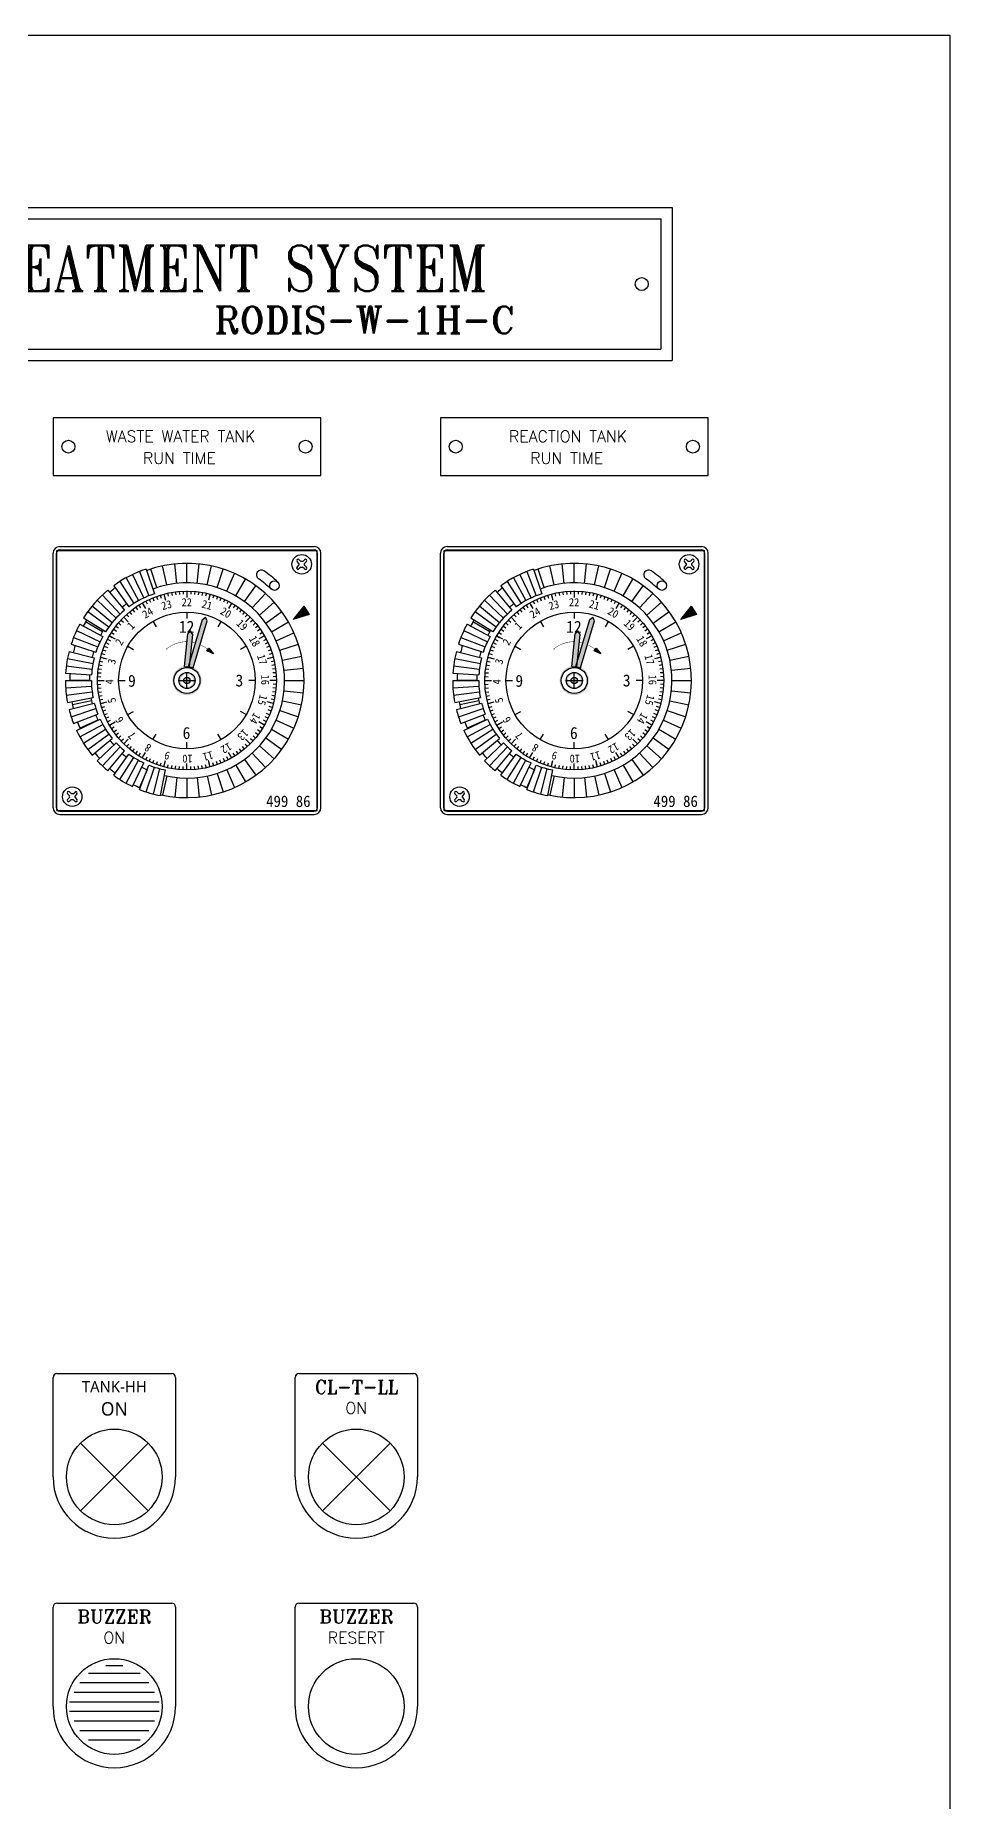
# Model space of a CAD drawing. Header units: millimetres. Extents: x 98929 to 11941380, y 952 to 54154.
# Drawn here: x 307814 to 308224, y 9724 to 10516 of the extents above; entities that cross this region are included whole.
import ezdxf
from ezdxf.enums import TextEntityAlignment as Align

# ---------------------------------------------------------------- set-up
doc = ezdxf.new("R2010")
doc.units = ezdxf.units.MM
doc.styles.add('ROMANT', font='romant')
doc.styles.add('STYLE1', font='malgun.ttf', dxfattribs={"height": 2.5})
doc.styles.add('style3', font='')
doc.styles.add('YYS', font='')
doc.styles.get('style3').set_extended_font_data('GulimChe')
doc.styles.get('YYS').set_extended_font_data('GulimChe')

msp = doc.modelspace()

# ---------------------------------------------------------------- hatches: boundary and pattern name
at = {"ltscale": 0.5}
for points in [[(307929.51, 10253.91), (307936.78, 10256.15), (307934.34, 10259.79)], [(308103.08, 10253.91), (308110.35, 10256.15), (308107.92, 10259.79)], [(307884.53, 10247.15), (307883.59, 10248.71), (307882.36, 10247.36), (307880.9, 10232.86), (307883.08, 10232.64)], [(307890.94, 10253.18), (307890.3, 10254.89), (307888.84, 10253.8), (307882.69, 10232.81), (307884.78, 10232.2)], [(308058.1, 10247.15), (308057.16, 10248.71), (308055.93, 10247.36), (308054.47, 10232.86), (308056.65, 10232.64)], [(308064.51, 10253.18), (308063.87, 10254.89), (308062.41, 10253.8), (308056.26, 10232.81), (308058.36, 10232.2)], [(307872.73, 10240.73), (307872.73, 10240.52, -0.17608), (307882, 10243.81), (307882.02, 10244.02, 0.176455)], [(307884.2, 10243.83), (307884.18, 10243.62, -0.028046), (307885.76, 10243.28), (307885.81, 10243.47, 0.028707)], [(307887.87, 10242.71), (307887.82, 10242.53, -0.070634), (307891.23, 10240.36), (307891.33, 10240.48, 0.071813)], [(307891.72, 10241), (307891.23, 10240.36, -0.001104), (307891.28, 10240.32, 0.001104), (307891.23, 10240.36), (307891.22, 10240.34), (307890.84, 10239.84), (307893.81, 10238.5)], [(308046.3, 10240.73), (308046.3, 10240.52, -0.17608), (308055.57, 10243.81), (308055.59, 10244.02, 0.176455)], [(308057.77, 10243.83), (308057.75, 10243.62, -0.028046), (308059.33, 10243.28), (308059.38, 10243.47, 0.028707)], [(308061.44, 10242.71), (308061.39, 10242.53, -0.070634), (308064.8, 10240.36), (308064.9, 10240.48, 0.071813)], [(308065.29, 10241), (308064.8, 10240.36, -0.001104), (308064.85, 10240.32, 0.001104), (308064.8, 10240.36), (308064.79, 10240.34), (308064.41, 10239.84), (308067.38, 10238.5)]]:
    msp.add_hatch(color=7, dxfattribs=at).paths.add_polyline_path(points)
h = msp.add_hatch(color=7, dxfattribs=at)
h.paths.add_polyline_path([(307884.85, 10232.41), (307884.78, 10232.2), (307883.09, 10232.7), (307883.08, 10232.64), (307880.9, 10232.86), (307880.92, 10233, 0.368503), (307875.39, 10226.52, 1), (307888.51, 10226.52, 0.285947)])
h.paths.add_polyline_path([(307887.79, 10226.52, -1), (307876.12, 10226.52, -1)], flags=16)
h.paths.add_polyline_path([(307885.6, 10226.52, -1), (307878.31, 10226.52, -1)], flags=0)
h.paths.add_polyline_path([(307884.87, 10226.52, -1), (307879.04, 10226.52, -1)], flags=0)
h.paths.add_polyline_path([(307883.41, 10226.52, -1), (307880.5, 10226.52, -1)], flags=0)
h = msp.add_hatch(color=7, dxfattribs=at)
h.paths.add_polyline_path([(308058.42, 10232.41), (308058.36, 10232.2), (308056.66, 10232.7), (308056.65, 10232.64), (308054.47, 10232.86), (308054.49, 10233, 0.368503), (308048.96, 10226.52, 1), (308062.09, 10226.52, 0.285947)])
h.paths.add_polyline_path([(308061.36, 10226.52, -1), (308049.69, 10226.52, -1)], flags=16)
h.paths.add_polyline_path([(308059.17, 10226.52, -1), (308051.88, 10226.52, -1)], flags=0)
h.paths.add_polyline_path([(308058.44, 10226.52, -1), (308052.61, 10226.52, -1)], flags=0)
h.paths.add_polyline_path([(308056.98, 10226.52, -1), (308054.07, 10226.52, -1)], flags=0)

# ---------------------------------------------------------------- linework, layer by layer
at = {"color": 7, "lineweight": -3}
for p, q in [((307366.6, 10515.56), (308223.74, 10515.56)), ((308223.74, 10515.56), (308223.74, 9369.13)), ((307823.67, 9915.99), (307875.1, 9915.99)), ((307932.1, 9915.99), (307983.53, 9915.99)), ((307821.95, 9869.71), (307821.95, 9914.28)), ((307876.81, 9914.28), (307876.81, 9869.71)), ((307930.38, 9869.71), (307930.38, 9914.28)), ((307985.24, 9914.28), (307985.24, 9869.71)), ((307864.53, 9884.86), (307834.23, 9854.55)), ((307834.23, 9884.86), (307864.53, 9854.55)), ((307972.96, 9884.86), (307942.66, 9854.55)), ((307942.66, 9884.86), (307972.96, 9854.55)), ((307823.67, 9813.13), (307875.1, 9813.13)), ((307932.1, 9813.13), (307983.53, 9813.13)), ((307821.95, 9766.85), (307821.95, 9811.42)), ((307876.81, 9811.42), (307876.81, 9766.85)), ((307930.38, 9766.85), (307930.38, 9811.42)), ((307985.24, 9811.42), (307985.24, 9766.85)), ((307837.81, 9781.85), (307860.95, 9781.85)), ((307845.53, 9785.28), (307853.24, 9785.28)), ((307831.38, 9773.28), (307867.38, 9773.28)), ((307833.95, 9777.56), (307864.81, 9777.56)), ((307829.24, 9768.99), (307869.53, 9768.99)), ((307829.24, 9764.71), (307869.53, 9764.71)), ((307831.38, 9760.42), (307867.38, 9760.42)), ((307833.95, 9756.13), (307864.81, 9756.13)), ((307837.81, 9751.85), (307860.95, 9751.85))]:
    msp.add_line(p, q, dxfattribs=at)
at = {"color": 7}
for p, q in [((307533.74, 10438.42), (308099.45, 10438.42)), ((308099.45, 10438.42), (308099.45, 10369.85)), ((307538.88, 10433.28), (308094.31, 10433.28)), ((308094.31, 10433.28), (308094.31, 10374.99)), ((307538.88, 10374.99), (308094.31, 10374.99)), ((307533.74, 10369.85), (308099.45, 10369.85)), ((307821.95, 10344.13), (307821.95, 10318.42)), ((307941.95, 10344.13), (307821.95, 10344.13)), ((307941.95, 10318.42), (307941.95, 10344.13)), ((307995.53, 10344.13), (307995.53, 10318.42)), ((308115.53, 10344.13), (307995.53, 10344.13)), ((308115.53, 10318.42), (308115.53, 10344.13)), ((307821.95, 10318.42), (307941.95, 10318.42)), ((307995.53, 10318.42), (308115.53, 10318.42)), ((307821.95, 10169.52), (307821.95, 10283.52)), ((307823.45, 10169.52), (307823.45, 10283.52)), ((307823.67, 10168.24), (307823.67, 10284.81)), ((307823.67, 10284.81), (307940.24, 10284.81)), ((307824.95, 10286.52), (307938.95, 10286.52)), ((307824.95, 10285.02), (307938.95, 10285.02)), ((307940.24, 10168.24), (307940.24, 10284.82)), ((307940.45, 10169.52), (307940.45, 10283.52)), ((307941.95, 10169.52), (307941.95, 10283.52)), ((307995.53, 10169.52), (307995.53, 10283.52)), ((307997.03, 10169.52), (307997.03, 10283.52)), ((307997.24, 10168.24), (307997.24, 10284.81)), ((307997.24, 10284.81), (308113.81, 10284.81)), ((307998.53, 10286.52), (308112.53, 10286.52)), ((307998.53, 10285.02), (308112.53, 10285.02)), ((308113.81, 10168.24), (308113.81, 10284.82)), ((308114.03, 10169.52), (308114.03, 10283.52)), ((308115.53, 10169.52), (308115.53, 10283.52)), ((307878.2, 10226.52), (307885.7, 10226.52)), ((307881.95, 10222.77), (307881.95, 10230.27)), ((308051.78, 10226.52), (308059.28, 10226.52)), ((308055.53, 10222.77), (308055.53, 10230.27)), ((307823.67, 10168.24), (307940.24, 10168.24)), ((307824.95, 10168.02), (307938.95, 10168.02)), ((307824.95, 10166.52), (307938.95, 10166.52)), ((307997.24, 10168.24), (308113.81, 10168.24)), ((307998.53, 10168.02), (308112.53, 10168.02)), ((307998.53, 10166.52), (308112.53, 10166.52))]:
    msp.add_line(p, q, dxfattribs=at)
at = {"color": 7, "ltscale": 0.5}
for p, q in [((307932.13, 10278.99), (307931.3, 10279.83)), ((307932.14, 10280.66), (307932.97, 10279.82)), ((307933.8, 10279.81), (307934.64, 10280.64)), ((307935.47, 10279.8), (307934.63, 10278.97)), ((308105.7, 10278.99), (308104.87, 10279.83)), ((308105.71, 10280.66), (308106.54, 10279.82)), ((308107.37, 10279.81), (308108.22, 10280.64)), ((308109.04, 10279.8), (308108.2, 10278.97)), ((307854.66, 10272.52), (307860.28, 10262.3)), ((307857.6, 10274.02), (307862.57, 10263.46)), ((307860.63, 10275.33), (307864.92, 10264.48)), ((307863.73, 10276.44), (307867.33, 10265.35)), ((307868.44, 10268.12), (307865.73, 10276.44)), ((307872.86, 10269.31), (307871.04, 10277.86)), ((307877.38, 10270.02), (307876.47, 10278.72)), ((307881.95, 10270.26), (307881.95, 10279.01)), ((307886.53, 10270.02), (307887.44, 10278.72)), ((307891.05, 10269.31), (307892.87, 10277.86)), ((307895.47, 10268.12), (307898.17, 10276.44)), ((307899.74, 10266.48), (307903.3, 10274.47)), ((307903.82, 10264.4), (307908.2, 10271.98)), ((307931.28, 10277.33), (307932.13, 10278.16)), ((307932.96, 10277.33), (307932.11, 10276.49)), ((307934.61, 10276.47), (307933.77, 10277.32)), ((307934.61, 10278.15), (307935.45, 10277.3)), ((308028.23, 10272.52), (308033.85, 10262.3)), ((308031.17, 10274.02), (308036.14, 10263.46)), ((308034.2, 10275.33), (308038.49, 10264.48)), ((308037.3, 10276.44), (308040.91, 10265.35)), ((308042.01, 10268.12), (308039.31, 10276.44)), ((308046.43, 10269.31), (308044.61, 10277.86)), ((308050.95, 10270.02), (308050.04, 10278.72)), ((308055.53, 10270.26), (308055.53, 10279.01)), ((308060.1, 10270.02), (308061.01, 10278.72)), ((308064.62, 10269.31), (308066.44, 10277.86)), ((308069.04, 10268.12), (308071.75, 10276.44)), ((308073.32, 10266.48), (308076.87, 10274.47)), ((308077.4, 10264.4), (308081.77, 10271.98)), ((308104.85, 10277.33), (308105.7, 10278.16)), ((308106.53, 10277.33), (308105.68, 10276.49)), ((308108.18, 10276.47), (308107.34, 10277.32)), ((308108.19, 10278.15), (308109.02, 10277.3)), ((307844.02, 10264.79), (307852, 10256.28)), ((307846.49, 10266.97), (307853.93, 10257.98)), ((307849.1, 10268.99), (307855.95, 10259.55)), ((307851.83, 10270.84), (307858.08, 10260.99)), ((307864.16, 10266.48), (307863.85, 10267.18)), ((307868.24, 10264.2), (307868.74, 10262.83)), ((307869.9, 10264.76), (307870.34, 10263.37)), ((307871.58, 10265.25), (307872.33, 10262.44)), ((307871.58, 10265.25), (307871.95, 10263.84)), ((307873.28, 10265.67), (307873.59, 10264.24)), ((307874.99, 10266.01), (307875.24, 10264.57)), ((307876.72, 10266.28), (307876.91, 10264.83)), ((307878.46, 10266.47), (307878.59, 10265.01)), ((307880.21, 10266.58), (307880.27, 10265.12)), ((307881.95, 10266.62), (307881.95, 10263.7)), ((307881.95, 10266.62), (307881.95, 10265.16)), ((307883.7, 10266.58), (307883.64, 10265.12)), ((307885.45, 10266.47), (307885.32, 10265.01)), ((307887.19, 10266.28), (307887, 10264.83)), ((307888.92, 10266.01), (307888.66, 10264.57)), ((307890.63, 10265.67), (307890.32, 10264.24)), ((307892.33, 10265.25), (307891.58, 10262.44)), ((307892.33, 10265.25), (307891.95, 10263.84)), ((307894.01, 10264.76), (307893.57, 10263.37)), ((307895.67, 10264.2), (307895.17, 10262.83)), ((307907.66, 10261.91), (307912.81, 10268.99)), ((307911.22, 10259.03), (307917.08, 10265.53)), ((308017.59, 10264.79), (308025.58, 10256.28)), ((308020.06, 10266.97), (308027.5, 10257.98)), ((308022.67, 10268.99), (308029.53, 10259.55)), ((308025.4, 10270.84), (308031.65, 10260.99)), ((308037.73, 10266.48), (308037.43, 10267.18)), ((308041.81, 10264.2), (308042.31, 10262.83)), ((308043.47, 10264.76), (308043.91, 10263.37)), ((308045.15, 10265.25), (308045.9, 10262.44)), ((308045.15, 10265.25), (308045.53, 10263.84)), ((308046.85, 10265.67), (308047.16, 10264.24)), ((308048.56, 10266.01), (308048.82, 10264.57)), ((308050.29, 10266.28), (308050.48, 10264.83)), ((308052.03, 10266.47), (308052.16, 10265.01)), ((308053.78, 10266.58), (308053.84, 10265.12)), ((308055.53, 10266.62), (308055.53, 10263.7)), ((308055.53, 10266.62), (308055.53, 10265.16)), ((308057.27, 10266.58), (308057.21, 10265.12)), ((308059.02, 10266.47), (308058.89, 10265.01)), ((308060.76, 10266.28), (308060.57, 10264.83)), ((308062.49, 10266.01), (308062.23, 10264.57)), ((308064.2, 10265.67), (308063.89, 10264.24)), ((308065.9, 10265.25), (308065.15, 10262.44)), ((308065.9, 10265.25), (308065.53, 10263.84)), ((308067.58, 10264.76), (308067.14, 10263.37)), ((308069.24, 10264.2), (308068.74, 10262.83)), ((308081.24, 10261.91), (308086.38, 10268.99)), ((308084.79, 10259.03), (308090.65, 10265.53)), ((307837.49, 10257.37), (307846.92, 10250.52)), ((307839.51, 10259.98), (307848.49, 10252.55)), ((307841.69, 10262.45), (307850.19, 10254.47)), ((307854.87, 10256.08), (307855.85, 10255.01)), ((307856.18, 10257.24), (307857.12, 10256.12)), ((307857.55, 10258.33), (307858.43, 10257.18)), ((307858.96, 10259.37), (307859.79, 10258.17)), ((307860.41, 10260.34), (307861.19, 10259.11)), ((307861.91, 10261.25), (307863.36, 10258.72)), ((307861.91, 10261.25), (307862.64, 10259.98)), ((307863.44, 10262.09), (307864.11, 10260.79)), ((307865.01, 10262.86), (307865.63, 10261.54)), ((307866.61, 10263.57), (307867.17, 10262.22)), ((307881.95, 10257.14), (307881.95, 10254.23)), ((307897.3, 10263.57), (307896.74, 10262.22)), ((307898.9, 10262.86), (307898.28, 10261.54)), ((307900.47, 10262.09), (307899.79, 10260.79)), ((307902, 10261.25), (307900.54, 10258.72)), ((307902, 10261.25), (307901.27, 10259.98)), ((307903.5, 10260.34), (307902.71, 10259.11)), ((307904.95, 10259.37), (307904.12, 10258.17)), ((307906.36, 10258.33), (307905.47, 10257.18)), ((307907.73, 10257.24), (307906.79, 10256.12)), ((307909.04, 10256.08), (307908.06, 10255.01)), ((307914.46, 10255.79), (307920.96, 10261.64)), ((307917.34, 10252.23), (307924.42, 10257.37)), ((307934.34, 10259.79), (307929.51, 10253.91)), ((307936.78, 10256.15), (307929.51, 10253.91)), ((307934.34, 10259.79), (307936.78, 10256.15)), ((308011.06, 10257.37), (308020.49, 10250.52)), ((308013.08, 10259.98), (308022.07, 10252.55)), ((308015.26, 10262.45), (308023.76, 10254.47)), ((308028.44, 10256.08), (308029.42, 10255.01)), ((308029.75, 10257.24), (308030.69, 10256.12)), ((308031.12, 10258.33), (308032, 10257.18)), ((308032.53, 10259.37), (308033.36, 10258.17)), ((308033.98, 10260.34), (308034.77, 10259.11)), ((308035.48, 10261.25), (308036.94, 10258.72)), ((308035.48, 10261.25), (308036.21, 10259.98)), ((308037.01, 10262.09), (308037.68, 10260.79)), ((308038.58, 10262.86), (308039.2, 10261.54)), ((308040.18, 10263.57), (308040.74, 10262.22)), ((308055.53, 10257.14), (308055.53, 10254.23)), ((308070.87, 10263.57), (308070.31, 10262.22)), ((308072.47, 10262.86), (308071.85, 10261.54)), ((308074.04, 10262.09), (308073.37, 10260.79)), ((308075.57, 10261.25), (308074.11, 10258.72)), ((308075.57, 10261.25), (308074.84, 10259.98)), ((308077.07, 10260.34), (308076.29, 10259.11)), ((308078.52, 10259.37), (308077.69, 10258.17)), ((308079.93, 10258.33), (308079.05, 10257.18)), ((308081.3, 10257.24), (308080.36, 10256.12)), ((308082.61, 10256.08), (308081.63, 10255.01)), ((308088.03, 10255.79), (308094.53, 10261.64)), ((308090.91, 10252.23), (308097.99, 10257.37)), ((308107.92, 10259.79), (308103.08, 10253.91)), ((308110.35, 10256.15), (308103.08, 10253.91)), ((308107.92, 10259.79), (308110.35, 10256.15)), ((307832.46, 10248.87), (307843.01, 10243.91)), ((307833.95, 10251.81), (307844.18, 10246.19)), ((307835.63, 10254.65), (307845.48, 10248.4)), ((307844.07, 10248.39), (307836.5, 10252.77)), ((307848.14, 10248.07), (307849.37, 10247.28)), ((307849.11, 10249.52), (307850.3, 10248.68)), ((307850.14, 10250.93), (307851.3, 10250.04)), ((307851.24, 10252.3), (307852.36, 10251.36)), ((307852.39, 10253.61), (307853.47, 10252.63)), ((307853.6, 10254.87), (307855.66, 10252.81)), ((307853.6, 10254.87), (307854.63, 10253.84)), ((307866.64, 10253.04), (307868.1, 10250.51)), ((307882.36, 10247.36), (307883.59, 10248.71)), ((307882.69, 10232.81), (307888.84, 10253.8)), ((307884.53, 10247.15), (307883.59, 10248.71)), ((307884.78, 10232.2), (307890.94, 10253.18)), ((307888.84, 10253.8), (307890.3, 10254.89)), ((307890.94, 10253.18), (307890.3, 10254.89)), ((307897.26, 10253.04), (307895.8, 10250.51)), ((307910.31, 10254.87), (307908.24, 10252.81)), ((307910.31, 10254.87), (307909.27, 10253.84)), ((307911.52, 10253.61), (307910.44, 10252.63)), ((307912.67, 10252.3), (307911.55, 10251.36)), ((307913.76, 10250.93), (307912.61, 10250.04)), ((307914.8, 10249.52), (307913.6, 10248.68)), ((307915.77, 10248.07), (307914.54, 10247.28)), ((307919.83, 10248.39), (307927.41, 10252.77)), ((308006.03, 10248.87), (308016.58, 10243.91)), ((308007.53, 10251.81), (308017.75, 10246.19)), ((308009.2, 10254.65), (308019.05, 10248.4)), ((308017.65, 10248.39), (308010.07, 10252.77)), ((308021.71, 10248.07), (308022.94, 10247.28)), ((308022.68, 10249.52), (308023.88, 10248.68)), ((308023.72, 10250.93), (308024.87, 10250.04)), ((308024.81, 10252.3), (308025.93, 10251.36)), ((308025.96, 10253.61), (308027.04, 10252.63)), ((308027.17, 10254.87), (308029.24, 10252.81)), ((308027.17, 10254.87), (308028.2, 10253.84)), ((308040.22, 10253.04), (308041.67, 10250.51)), ((308055.93, 10247.36), (308057.16, 10248.71)), ((308056.26, 10232.81), (308062.41, 10253.8)), ((308058.1, 10247.15), (308057.16, 10248.71)), ((308058.36, 10232.2), (308064.51, 10253.18)), ((308062.41, 10253.8), (308063.87, 10254.89)), ((308064.51, 10253.18), (308063.87, 10254.89)), ((308070.83, 10253.04), (308069.38, 10250.51)), ((308083.88, 10254.87), (308081.81, 10252.81)), ((308083.88, 10254.87), (308082.85, 10253.84)), ((308085.09, 10253.61), (308084.01, 10252.63)), ((308086.24, 10252.3), (308085.12, 10251.36)), ((308087.33, 10250.93), (308086.18, 10250.04)), ((308088.37, 10249.52), (308087.18, 10248.68)), ((308089.34, 10248.07), (308088.11, 10247.28)), ((308093.41, 10248.39), (308100.98, 10252.77)), ((307830.03, 10242.74), (307841.12, 10239.14)), ((307831.15, 10245.85), (307841.99, 10241.55)), ((307844.28, 10240.24), (307845.65, 10239.74)), ((307844.91, 10241.87), (307846.26, 10241.31)), ((307845.62, 10243.47), (307846.94, 10242.85)), ((307846.39, 10245.04), (307847.68, 10244.36)), ((307847.23, 10246.57), (307849.76, 10245.11)), ((307847.23, 10246.57), (307848.49, 10245.84)), ((307855.44, 10241.83), (307857.96, 10240.37)), ((307872.73, 10240.73), (307872.73, 10240.52)), ((307880.9, 10232.86), (307882.36, 10247.36)), ((307883.08, 10232.64), (307884.53, 10247.15)), ((307890.84, 10239.84), (307891.72, 10241)), ((307891.34, 10240.5), (307891.22, 10240.34)), ((307891.72, 10241), (307893.81, 10238.5)), ((307908.47, 10241.83), (307905.94, 10240.37)), ((307916.68, 10246.57), (307914.15, 10245.11)), ((307916.68, 10246.57), (307915.41, 10245.84)), ((307917.52, 10245.04), (307916.23, 10244.36)), ((307918.29, 10243.47), (307916.97, 10242.85)), ((307919, 10241.87), (307917.65, 10241.31)), ((307919.63, 10240.24), (307918.26, 10239.74)), ((307921.91, 10244.31), (307929.9, 10247.87)), ((307923.55, 10240.04), (307931.87, 10242.74)), ((308003.6, 10242.74), (308014.7, 10239.14)), ((308004.72, 10245.85), (308015.56, 10241.55)), ((308017.85, 10240.24), (308019.22, 10239.74)), ((308018.48, 10241.87), (308019.83, 10241.31)), ((308019.19, 10243.47), (308020.51, 10242.85)), ((308019.96, 10245.04), (308021.25, 10244.36)), ((308020.8, 10246.57), (308023.33, 10245.11)), ((308020.8, 10246.57), (308022.06, 10245.84)), ((308029.01, 10241.83), (308031.53, 10240.37)), ((308046.3, 10240.73), (308046.3, 10240.52)), ((308054.47, 10232.86), (308055.93, 10247.36)), ((308056.65, 10232.64), (308058.1, 10247.15)), ((308064.41, 10239.84), (308065.29, 10241)), ((308064.92, 10240.5), (308064.79, 10240.34)), ((308065.29, 10241), (308067.38, 10238.5)), ((308082.04, 10241.83), (308079.52, 10240.37)), ((308090.25, 10246.57), (308087.72, 10245.11)), ((308090.25, 10246.57), (308088.99, 10245.84)), ((308091.09, 10245.04), (308089.8, 10244.36)), ((308091.86, 10243.47), (308090.54, 10242.85)), ((308092.57, 10241.87), (308091.22, 10241.31)), ((308093.2, 10240.24), (308091.83, 10239.74)), ((308095.48, 10244.31), (308103.48, 10247.87)), ((308097.12, 10240.04), (308105.44, 10242.74)), ((307827.88, 10233.1), (307839.45, 10231.64)), ((307828.39, 10236.36), (307839.85, 10234.17)), ((307829.11, 10239.58), (307840.41, 10236.68)), ((307842.47, 10233.49), (307843.9, 10233.23)), ((307842.81, 10235.2), (307844.23, 10234.89)), ((307843.23, 10236.9), (307846.04, 10236.15)), ((307843.23, 10236.9), (307844.63, 10236.52)), ((307843.71, 10238.58), (307845.11, 10238.14)), ((307880.9, 10232.86), (307883.08, 10232.64)), ((307882.69, 10232.81), (307884.78, 10232.2)), ((307893.81, 10238.5), (307890.84, 10239.84)), ((307920.68, 10236.9), (307917.87, 10236.15)), ((307920.19, 10238.58), (307918.8, 10238.14)), ((307920.68, 10236.9), (307919.27, 10236.52)), ((307921.1, 10235.2), (307919.68, 10234.89)), ((307921.44, 10233.49), (307920, 10233.23)), ((307924.74, 10235.62), (307933.3, 10237.44)), ((308001.45, 10233.1), (308013.02, 10231.64)), ((308001.96, 10236.36), (308013.42, 10234.17)), ((308002.68, 10239.58), (308013.98, 10236.68)), ((308016.04, 10233.49), (308017.48, 10233.23)), ((308016.38, 10235.2), (308017.8, 10234.89)), ((308016.8, 10236.9), (308019.61, 10236.15)), ((308016.8, 10236.9), (308018.2, 10236.52)), ((308017.29, 10238.58), (308018.68, 10238.14)), ((308054.47, 10232.86), (308056.65, 10232.64)), ((308056.26, 10232.81), (308058.36, 10232.2)), ((308067.38, 10238.5), (308064.41, 10239.84)), ((308094.25, 10236.9), (308091.44, 10236.15)), ((308093.76, 10238.58), (308092.37, 10238.14)), ((308094.25, 10236.9), (308092.85, 10236.52)), ((308094.67, 10235.2), (308093.25, 10234.89)), ((308095.01, 10233.49), (308093.58, 10233.23)), ((308098.31, 10235.62), (308106.87, 10237.44)), ((307827.46, 10226.52), (307839.13, 10226.52)), ((307827.57, 10229.82), (307839.21, 10229.09)), ((307838.21, 10226.52), (307829.47, 10226.52)), ((307841.86, 10226.52), (307844.77, 10226.52)), ((307841.86, 10226.52), (307843.32, 10226.52)), ((307841.9, 10228.27), (307843.35, 10228.21)), ((307841.9, 10224.77), (307843.35, 10224.84)), ((307842.01, 10230.02), (307843.46, 10229.89)), ((307842.2, 10231.76), (307843.65, 10231.57)), ((307851.34, 10226.52), (307854.25, 10226.52)), ((307912.57, 10226.52), (307909.66, 10226.52)), ((307922.05, 10226.52), (307919.13, 10226.52)), ((307921.71, 10231.76), (307920.26, 10231.57)), ((307921.9, 10230.02), (307920.44, 10229.89)), ((307922.01, 10228.27), (307920.55, 10228.21)), ((307922.01, 10224.77), (307920.55, 10224.84)), ((307922.05, 10226.52), (307920.59, 10226.52)), ((307925.45, 10231.1), (307934.15, 10232.01)), ((307925.69, 10226.52), (307934.44, 10226.52)), ((308001.03, 10226.52), (308012.7, 10226.52)), ((308001.14, 10229.82), (308012.78, 10229.09)), ((308011.79, 10226.52), (308003.04, 10226.52)), ((308015.43, 10226.52), (308018.35, 10226.52)), ((308015.43, 10226.52), (308016.89, 10226.52)), ((308015.47, 10228.27), (308016.93, 10228.21)), ((308015.47, 10224.77), (308016.93, 10224.84)), ((308015.58, 10230.02), (308017.04, 10229.89)), ((308015.77, 10231.76), (308017.22, 10231.57)), ((308024.91, 10226.52), (308027.82, 10226.52)), ((308086.14, 10226.52), (308083.23, 10226.52)), ((308095.62, 10226.52), (308092.7, 10226.52)), ((308095.28, 10231.76), (308093.83, 10231.57)), ((308095.47, 10230.02), (308094.02, 10229.89)), ((308095.58, 10228.27), (308094.13, 10228.21)), ((308095.58, 10224.77), (308094.13, 10224.84)), ((308095.62, 10226.52), (308094.16, 10226.52)), ((308099.03, 10231.1), (308107.73, 10232.01)), ((308099.27, 10226.52), (308108.01, 10226.52)), ((307827.57, 10223.23), (307839.21, 10223.96)), ((307827.88, 10219.94), (307839.45, 10221.41)), ((307828.39, 10216.69), (307839.85, 10218.87)), ((307829.11, 10213.47), (307840.41, 10216.37)), ((307839.17, 10217.43), (307830.61, 10215.61)), ((307842.01, 10223.03), (307843.46, 10223.16)), ((307842.2, 10221.29), (307843.65, 10221.48)), ((307842.47, 10219.56), (307843.9, 10219.81)), ((307842.81, 10217.85), (307844.23, 10218.16)), ((307843.23, 10216.15), (307846.04, 10216.9)), ((307843.23, 10216.15), (307844.63, 10216.52)), ((307920.68, 10216.15), (307917.87, 10216.9)), ((307920.68, 10216.15), (307919.27, 10216.52)), ((307921.1, 10217.85), (307919.68, 10218.16)), ((307921.44, 10219.56), (307920, 10219.81)), ((307921.71, 10221.29), (307920.26, 10221.48)), ((307921.9, 10223.03), (307920.44, 10223.16)), ((307924.74, 10217.43), (307933.3, 10215.61)), ((307925.45, 10221.95), (307934.15, 10221.04)), ((308001.14, 10223.23), (308012.78, 10223.96)), ((308001.45, 10219.94), (308013.02, 10221.41)), ((308001.96, 10216.69), (308013.42, 10218.87)), ((308002.68, 10213.47), (308013.98, 10216.37)), ((308012.74, 10217.43), (308004.18, 10215.61)), ((308015.58, 10223.03), (308017.04, 10223.16)), ((308015.77, 10221.29), (308017.22, 10221.48)), ((308016.04, 10219.56), (308017.48, 10219.81)), ((308016.38, 10217.85), (308017.8, 10218.16)), ((308016.8, 10216.15), (308019.61, 10216.9)), ((308016.8, 10216.15), (308018.2, 10216.52)), ((308094.25, 10216.15), (308091.44, 10216.9)), ((308094.25, 10216.15), (308092.85, 10216.52)), ((308094.67, 10217.85), (308093.25, 10218.16)), ((308095.01, 10219.56), (308093.58, 10219.81)), ((308095.28, 10221.29), (308093.83, 10221.48)), ((308095.47, 10223.03), (308094.02, 10223.16)), ((308098.31, 10217.43), (308106.87, 10215.61)), ((308099.03, 10221.95), (308107.73, 10221.04)), ((307830.03, 10210.3), (307841.12, 10213.91)), ((307831.15, 10207.2), (307841.99, 10211.49)), ((307832.46, 10204.17), (307843.01, 10209.14)), ((307842, 10208.73), (307834, 10205.17)), ((307843.71, 10214.47), (307845.11, 10214.9)), ((307844.28, 10212.81), (307845.65, 10213.31)), ((307844.91, 10211.18), (307846.26, 10211.74)), ((307845.62, 10209.58), (307846.94, 10210.19)), ((307846.39, 10208.01), (307847.68, 10208.68)), ((307855.44, 10211.21), (307857.96, 10212.67)), ((307908.47, 10211.21), (307905.94, 10212.67)), ((307917.52, 10208.01), (307916.23, 10208.68)), ((307918.29, 10209.58), (307916.97, 10210.19)), ((307919, 10211.18), (307917.65, 10211.74)), ((307919.63, 10212.81), (307918.26, 10213.31)), ((307920.19, 10214.47), (307918.8, 10214.9)), ((307921.91, 10208.73), (307929.9, 10205.17)), ((307923.55, 10213.01), (307931.87, 10210.3)), ((308003.6, 10210.3), (308014.7, 10213.91)), ((308004.72, 10207.2), (308015.56, 10211.49)), ((308006.03, 10204.17), (308016.58, 10209.14)), ((308015.57, 10208.73), (308007.58, 10205.17)), ((308017.29, 10214.47), (308018.68, 10214.9)), ((308017.85, 10212.81), (308019.22, 10213.31)), ((308018.48, 10211.18), (308019.83, 10211.74)), ((308019.19, 10209.58), (308020.51, 10210.19)), ((308019.96, 10208.01), (308021.25, 10208.68)), ((308029.01, 10211.21), (308031.53, 10212.67)), ((308082.04, 10211.21), (308079.52, 10212.67)), ((308091.09, 10208.01), (308089.8, 10208.68)), ((308091.86, 10209.58), (308090.54, 10210.19)), ((308092.57, 10211.18), (308091.22, 10211.74)), ((308093.2, 10212.81), (308091.83, 10213.31)), ((308093.76, 10214.47), (308092.37, 10214.9)), ((308095.48, 10208.73), (308103.48, 10205.17)), ((308097.12, 10213.01), (308105.44, 10210.3)), ((307833.95, 10201.24), (307844.18, 10206.86)), ((307835.63, 10198.4), (307845.48, 10204.65)), ((307837.49, 10195.67), (307846.92, 10202.53)), ((307839.51, 10193.07), (307848.49, 10200.5)), ((307847.23, 10206.48), (307849.76, 10207.93)), ((307847.23, 10206.48), (307848.49, 10207.2)), ((307848.14, 10204.98), (307849.37, 10205.76)), ((307849.11, 10203.53), (307850.3, 10204.36)), ((307850.14, 10202.11), (307851.3, 10203)), ((307851.24, 10200.75), (307852.36, 10201.69)), ((307866.64, 10200.01), (307868.1, 10202.53)), ((307897.26, 10200.01), (307895.8, 10202.53)), ((307912.67, 10200.75), (307911.55, 10201.69)), ((307913.76, 10202.11), (307912.61, 10203)), ((307914.8, 10203.53), (307913.6, 10204.36)), ((307916.68, 10206.48), (307914.15, 10207.93)), ((307915.77, 10204.98), (307914.54, 10205.76)), ((307916.68, 10206.48), (307915.41, 10207.2)), ((307917.34, 10200.81), (307924.42, 10195.67)), ((307919.83, 10204.65), (307927.41, 10200.28)), ((308007.53, 10201.24), (308017.75, 10206.86)), ((308009.2, 10198.4), (308019.05, 10204.65)), ((308011.06, 10195.67), (308020.49, 10202.53)), ((308013.08, 10193.07), (308022.07, 10200.5)), ((308020.8, 10206.48), (308023.33, 10207.93)), ((308020.8, 10206.48), (308022.06, 10207.2)), ((308021.71, 10204.98), (308022.94, 10205.76)), ((308022.68, 10203.53), (308023.88, 10204.36)), ((308023.72, 10202.11), (308024.87, 10203)), ((308024.81, 10200.75), (308025.93, 10201.69)), ((308040.22, 10200.01), (308041.67, 10202.53)), ((308070.83, 10200.01), (308069.38, 10202.53)), ((308086.24, 10200.75), (308085.12, 10201.69)), ((308087.33, 10202.11), (308086.18, 10203)), ((308088.37, 10203.53), (308087.18, 10204.36)), ((308090.25, 10206.48), (308087.72, 10207.93)), ((308089.34, 10204.98), (308088.11, 10205.76)), ((308090.25, 10206.48), (308088.99, 10207.2)), ((308090.91, 10200.81), (308097.99, 10195.67)), ((308093.41, 10204.65), (308100.98, 10200.28)), ((307841.69, 10190.59), (307850.19, 10198.58)), ((307844.02, 10188.26), (307852, 10196.76)), ((307846.49, 10186.08), (307853.93, 10195.07)), ((307849.1, 10184.06), (307855.95, 10193.5)), ((307852.39, 10199.44), (307853.47, 10200.42)), ((307853.6, 10198.17), (307855.66, 10200.23)), ((307853.6, 10198.17), (307854.63, 10199.2)), ((307854.87, 10196.96), (307855.85, 10198.04)), ((307856.18, 10195.81), (307857.12, 10196.93)), ((307857.55, 10194.71), (307858.43, 10195.87)), ((307858.96, 10193.68), (307859.79, 10194.87)), ((307860.41, 10192.71), (307861.19, 10193.94)), ((307861.91, 10191.8), (307863.36, 10194.33)), ((307861.91, 10191.8), (307862.64, 10193.06)), ((307881.95, 10195.91), (307881.95, 10198.82)), ((307902, 10191.8), (307900.54, 10194.33)), ((307902, 10191.8), (307901.27, 10193.06)), ((307903.5, 10192.71), (307902.71, 10193.94)), ((307904.95, 10193.68), (307904.12, 10194.87)), ((307906.36, 10194.71), (307905.47, 10195.87)), ((307907.73, 10195.81), (307906.79, 10196.93)), ((307909.04, 10196.96), (307908.06, 10198.04)), ((307910.31, 10198.17), (307908.24, 10200.23)), ((307910.31, 10198.17), (307909.27, 10199.2)), ((307911.52, 10199.44), (307910.44, 10200.42)), ((307911.22, 10194.02), (307917.08, 10187.52)), ((307914.46, 10197.26), (307920.96, 10191.4)), ((308015.26, 10190.59), (308023.76, 10198.58)), ((308017.59, 10188.26), (308025.58, 10196.76)), ((308020.06, 10186.08), (308027.5, 10195.07)), ((308022.67, 10184.06), (308029.53, 10193.5)), ((308025.96, 10199.44), (308027.04, 10200.42)), ((308027.17, 10198.17), (308029.24, 10200.23)), ((308027.17, 10198.17), (308028.2, 10199.2)), ((308028.44, 10196.96), (308029.42, 10198.04)), ((308029.75, 10195.81), (308030.69, 10196.93)), ((308031.12, 10194.71), (308032, 10195.87)), ((308032.53, 10193.68), (308033.36, 10194.87)), ((308033.98, 10192.71), (308034.77, 10193.94)), ((308035.48, 10191.8), (308036.94, 10194.33)), ((308035.48, 10191.8), (308036.21, 10193.06)), ((308055.53, 10195.91), (308055.53, 10198.82)), ((308075.57, 10191.8), (308074.11, 10194.33)), ((308075.57, 10191.8), (308074.84, 10193.06)), ((308077.07, 10192.71), (308076.29, 10193.94)), ((308078.52, 10193.68), (308077.69, 10194.87)), ((308079.93, 10194.71), (308079.05, 10195.87)), ((308081.3, 10195.81), (308080.36, 10196.93)), ((308082.61, 10196.96), (308081.63, 10198.04)), ((308083.88, 10198.17), (308081.81, 10200.23)), ((308083.88, 10198.17), (308082.85, 10199.2)), ((308085.09, 10199.44), (308084.01, 10200.42)), ((308084.79, 10194.02), (308090.65, 10187.52)), ((308088.03, 10197.26), (308094.53, 10191.4)), ((307851.83, 10182.21), (307858.08, 10192.05)), ((307854.66, 10180.53), (307860.28, 10190.75)), ((307857.6, 10179.03), (307862.57, 10189.58)), ((307864.16, 10186.56), (307860.61, 10178.57)), ((307860.63, 10177.72), (307864.92, 10188.57)), ((307863.44, 10190.96), (307864.11, 10192.25)), ((307863.73, 10176.6), (307867.33, 10187.7)), ((307865.01, 10190.18), (307865.63, 10191.51)), ((307866.61, 10189.48), (307867.17, 10190.83)), ((307866.9, 10175.68), (307869.8, 10186.98)), ((307868.24, 10188.85), (307868.74, 10190.22)), ((307869.9, 10188.28), (307870.34, 10189.67)), ((307870.11, 10174.96), (307872.3, 10186.42)), ((307871.58, 10187.79), (307872.33, 10190.61)), ((307871.58, 10187.79), (307871.95, 10189.2)), ((307873.28, 10187.38), (307873.59, 10188.8)), ((307874.99, 10187.04), (307875.24, 10188.47)), ((307876.72, 10186.77), (307876.91, 10188.22)), ((307878.46, 10186.58), (307878.59, 10188.03)), ((307880.21, 10186.47), (307880.27, 10187.92)), ((307881.95, 10186.43), (307881.95, 10189.34)), ((307881.95, 10186.43), (307881.95, 10187.89)), ((307883.7, 10186.47), (307883.64, 10187.92)), ((307885.45, 10186.58), (307885.32, 10188.03)), ((307887.19, 10186.77), (307887, 10188.22)), ((307888.92, 10187.04), (307888.66, 10188.47)), ((307890.63, 10187.38), (307890.32, 10188.8)), ((307892.33, 10187.79), (307891.58, 10190.61)), ((307892.33, 10187.79), (307891.95, 10189.2)), ((307894.01, 10188.28), (307893.57, 10189.67)), ((307895.67, 10188.85), (307895.17, 10190.22)), ((307895.47, 10184.92), (307898.17, 10176.6)), ((307897.3, 10189.48), (307896.74, 10190.83)), ((307898.9, 10190.18), (307898.28, 10191.51)), ((307899.74, 10186.56), (307903.3, 10178.57)), ((307900.47, 10190.96), (307899.79, 10192.25)), ((307903.82, 10188.64), (307908.2, 10181.07)), ((307907.66, 10191.14), (307912.81, 10184.06)), ((308025.4, 10182.21), (308031.65, 10192.05)), ((308028.23, 10180.53), (308033.85, 10190.75)), ((308031.17, 10179.03), (308036.14, 10189.58)), ((308037.73, 10186.56), (308034.18, 10178.57)), ((308034.2, 10177.72), (308038.49, 10188.57)), ((308037.01, 10190.96), (308037.68, 10192.25)), ((308037.3, 10176.6), (308040.91, 10187.7)), ((308038.58, 10190.18), (308039.2, 10191.51)), ((308040.18, 10189.48), (308040.74, 10190.83)), ((308040.47, 10175.68), (308043.37, 10186.98)), ((308041.81, 10188.85), (308042.31, 10190.22)), ((308043.47, 10188.28), (308043.91, 10189.67)), ((308043.69, 10174.96), (308045.87, 10186.42)), ((308045.15, 10187.79), (308045.9, 10190.61)), ((308045.15, 10187.79), (308045.53, 10189.2)), ((308046.85, 10187.38), (308047.16, 10188.8)), ((308048.56, 10187.04), (308048.82, 10188.47)), ((308050.29, 10186.77), (308050.48, 10188.22)), ((308052.03, 10186.58), (308052.16, 10188.03)), ((308053.78, 10186.47), (308053.84, 10187.92)), ((308055.53, 10186.43), (308055.53, 10189.34)), ((308055.53, 10186.43), (308055.53, 10187.89)), ((308057.27, 10186.47), (308057.21, 10187.92)), ((308059.02, 10186.58), (308058.89, 10188.03)), ((308060.76, 10186.77), (308060.57, 10188.22)), ((308062.49, 10187.04), (308062.23, 10188.47)), ((308064.2, 10187.38), (308063.89, 10188.8)), ((308065.9, 10187.79), (308065.15, 10190.61)), ((308065.9, 10187.79), (308065.53, 10189.2)), ((308067.58, 10188.28), (308067.14, 10189.67)), ((308069.24, 10188.85), (308068.74, 10190.22)), ((308069.04, 10184.92), (308071.75, 10176.6)), ((308070.87, 10189.48), (308070.31, 10190.83)), ((308072.47, 10190.18), (308071.85, 10191.51)), ((308073.32, 10186.56), (308076.87, 10178.57)), ((308074.04, 10190.96), (308073.37, 10192.25)), ((308077.4, 10188.64), (308081.77, 10181.07)), ((308081.24, 10191.14), (308086.38, 10184.06)), ((307872.86, 10183.74), (307871.04, 10175.18)), ((307877.38, 10183.02), (307876.47, 10174.32)), ((307881.95, 10182.78), (307881.95, 10174.04)), ((307886.53, 10183.02), (307887.44, 10174.32)), ((307891.05, 10183.74), (307892.87, 10175.18)), ((308046.43, 10183.74), (308044.61, 10175.18)), ((308050.95, 10183.02), (308050.04, 10174.32)), ((308055.53, 10182.78), (308055.53, 10174.04)), ((308060.1, 10183.02), (308061.01, 10174.32)), ((308064.62, 10183.74), (308066.44, 10175.18)), ((307828.44, 10173.25), (307829.28, 10174.08)), ((307829.29, 10174.9), (307828.46, 10175.75)), ((307830.11, 10173.23), (307829.26, 10172.4)), ((307829.3, 10176.58), (307830.14, 10175.73)), ((307831.77, 10172.38), (307830.94, 10173.23)), ((307830.95, 10175.72), (307831.8, 10176.56)), ((307832.63, 10175.72), (307831.78, 10174.88)), ((307831.78, 10174.06), (307832.61, 10173.21)), ((308002.01, 10173.25), (308002.85, 10174.08)), ((308002.86, 10174.9), (308002.03, 10175.75)), ((308003.68, 10173.23), (308002.84, 10172.4)), ((308002.87, 10176.58), (308003.71, 10175.73)), ((308005.34, 10172.38), (308004.51, 10173.23)), ((308004.52, 10175.72), (308005.37, 10176.56)), ((308006.2, 10175.72), (308005.35, 10174.88)), ((308005.35, 10174.06), (308006.18, 10173.21))]:
    msp.add_line(p, q, dxfattribs=at)
at = {"color": 7}
for centre in [(308085.74, 10404.13), (307828.81, 10331.28), (307935.1, 10331.28), (308002.38, 10331.28), (308108.67, 10331.28)]:
    msp.add_circle(centre, 2.91, dxfattribs=at)
at = {"color": 7, "ltscale": 0.5}
for centre, radius in [((307933.37, 10278.57), 4.37), ((308106.94, 10278.57), 4.37), ((307881.95, 10226.52), 40.09), ((307921.18, 10269.05), 2.14), ((308055.53, 10226.52), 40.09), ((308094.76, 10269.05), 2.14), ((307881.95, 10226.52), 30.62), ((308055.53, 10226.52), 30.62), ((307881.95, 10226.52), 5.83), ((308055.53, 10226.52), 5.83), ((307881.95, 10226.52), 3.64), ((307881.95, 10226.52), 1.46), ((308055.53, 10226.52), 3.64), ((308055.53, 10226.52), 1.46), ((307830.53, 10174.47), 4.37), ((308004.11, 10174.47), 4.37)]:
    msp.add_circle(centre, radius, dxfattribs=at)
at = {"color": 7, "lineweight": -3}
for centre in [(307849.38, 9869.71), (307957.81, 9869.71), (307849.38, 9766.85), (307957.81, 9766.85)]:
    msp.add_circle(centre, 21.43, dxfattribs=at)
at = {"color": 7}
for centre, radius, start, end in [((307824.95, 10283.52), 3, 90, 180), ((307824.95, 10283.52), 1.5, 90, 180), ((307938.95, 10283.52), 3, 0, 90), ((307938.95, 10283.52), 1.5, 0, 90), ((307998.53, 10283.52), 3, 90, 180), ((307998.53, 10283.52), 1.5, 90, 180), ((308112.53, 10283.52), 3, 0, 90), ((308112.53, 10283.52), 1.5, 0, 90), ((307824.95, 10169.52), 3, 180, 270), ((307824.95, 10169.52), 1.5, 180, 270), ((307938.95, 10169.52), 1.5, 270, 0), ((307938.95, 10169.52), 3, 270, 0), ((307998.53, 10169.52), 3, 180, 270), ((307998.53, 10169.52), 1.5, 180, 270), ((308112.53, 10169.52), 1.5, 270, 0), ((308112.53, 10169.52), 3, 270, 0)]:
    msp.add_arc(centre, radius, start, end, dxfattribs=at)
at = {"color": 7, "ltscale": 0.5}
for centre, radius, start, end in [((307931.72, 10280.25), 0.59, 134.53789, 224.53789), ((307931.72, 10280.25), 0.59, 44.53789, 134.53789), ((307933.37, 10278.57), 1.31, 70.98007, 108.01004), ((307935.06, 10280.22), 0.59, 44.53789, 134.53789), ((307935.06, 10280.22), 0.59, 314.53789, 44.53789), ((308105.29, 10280.25), 0.59, 134.53789, 224.53789), ((308105.29, 10280.25), 0.59, 44.53789, 134.53789), ((308106.94, 10278.57), 1.31, 70.98007, 108.01004), ((308108.63, 10280.22), 0.59, 44.53789, 134.53789), ((308108.63, 10280.22), 0.59, 314.53789, 44.53789), ((307879.95, 10226.52), 52.49, 108, 126), ((307881.95, 10226.52), 52.49, 257.05044, 110.08119), ((307915.22, 10273.86), 2.14, 54.90079, 234.90079), ((307881.95, 10226.52), 55.71, 47.30737, 54.90079), ((307881.95, 10226.52), 60, 47.30737, 54.90079), ((307931.69, 10276.91), 0.59, 134.53789, 224.53789), ((307931.69, 10276.91), 0.59, 224.53789, 314.53789), ((307933.37, 10278.57), 1.31, 161.49782, 198.09571), ((307933.37, 10278.57), 1.31, 251.58388, 287.57796), ((307933.37, 10278.57), 1.31, 341.06574, 17.4919), ((307935.03, 10276.88), 0.59, 224.53789, 314.53789), ((307935.03, 10276.88), 0.59, 314.53789, 44.53789), ((308053.52, 10226.52), 52.49, 108, 126), ((308055.53, 10226.52), 52.49, 257.05044, 110.08119), ((308088.79, 10273.86), 2.14, 54.90079, 234.90079), ((308055.53, 10226.52), 55.71, 47.30737, 54.90079), ((308055.53, 10226.52), 60, 47.30737, 54.90079), ((308105.26, 10276.91), 0.59, 134.53789, 224.53789), ((308105.26, 10276.91), 0.59, 224.53789, 314.53789), ((308106.94, 10278.57), 1.31, 161.49782, 198.09571), ((308106.94, 10278.57), 1.31, 251.58388, 287.57796), ((308108.6, 10276.88), 0.59, 224.53789, 314.53789), ((308106.94, 10278.57), 1.31, 341.06574, 17.4919), ((308108.6, 10276.88), 0.59, 314.53789, 44.53789), ((307879.95, 10226.52), 52.49, 129.6, 147.6), ((307881.95, 10226.52), 52.49, 127.77026, 131.28598), ((307879.95, 10226.52), 40.82, 108, 126), ((307881.95, 10226.52), 43.74, 114, 114.04175), ((307881.95, 10226.52), 43.74, 256.62026, 110.49767), ((308053.52, 10226.52), 52.49, 129.6, 147.6), ((308055.53, 10226.52), 52.49, 127.77026, 131.28598), ((308053.52, 10226.52), 40.82, 108, 126), ((308055.53, 10226.52), 43.74, 114, 114.04175), ((308055.53, 10226.52), 43.74, 256.62026, 110.49767), ((307879.95, 10226.52), 40.82, 129.6, 147.6), ((307881.95, 10226.52), 43.74, 128.12446, 131.6233), ((308053.52, 10226.52), 40.82, 129.6, 147.6), ((308055.53, 10226.52), 43.74, 128.12446, 131.6233), ((307879.95, 10226.52), 52.49, 151.2, 162), ((307881.95, 10226.52), 52.49, 148.77237, 152.25405), ((307881.95, 10226.52), 43.74, 149.00689, 152.46489), ((308053.52, 10226.52), 52.49, 151.2, 162), ((308055.53, 10226.52), 52.49, 148.77237, 152.25405), ((308055.53, 10226.52), 43.74, 149.00689, 152.46489), ((307881.95, 10226.52), 52.49, 162.67609, 166.14409), ((307879.95, 10226.52), 40.82, 151.2, 162), ((307881.95, 10226.52), 43.74, 155.9179, 156), ((308055.53, 10226.52), 52.49, 162.67609, 166.14409), ((308053.52, 10226.52), 40.82, 151.2, 162), ((308055.53, 10226.52), 43.74, 155.9179, 156), ((307879.95, 10226.52), 52.49, 165.6, 176.4), ((307879.95, 10226.52), 40.82, 165.6, 176.4), ((307881.95, 10226.52), 43.74, 162.81131, 166.25292), ((308053.52, 10226.52), 52.49, 165.6, 176.4), ((308053.52, 10226.52), 40.82, 165.6, 176.4), ((308055.53, 10226.52), 43.74, 162.81131, 166.25292), ((307879.95, 10226.52), 52.49, 180, 190.8), ((307881.95, 10226.52), 52.49, 176.53737, 180), ((307881.95, 10226.52), 43.74, 176.56485, 180), ((307879.95, 10226.52), 40.82, 180, 190.8), ((308053.52, 10226.52), 52.49, 180, 190.8), ((308055.53, 10226.52), 52.49, 176.53737, 180), ((308055.53, 10226.52), 43.74, 176.56485, 180), ((308053.52, 10226.52), 40.82, 180, 190.8), ((307881.95, 10226.52), 52.49, 190.39004, 193.85591), ((307881.95, 10226.52), 43.74, 190.30805, 193.74708), ((307879.95, 10226.52), 40.82, 194.4, 201.6), ((308055.53, 10226.52), 52.49, 190.39004, 193.85591), ((308055.53, 10226.52), 43.74, 190.30805, 193.74708), ((308053.52, 10226.52), 40.82, 194.4, 201.6), ((307879.95, 10226.52), 52.49, 194.4, 201.6), ((307881.95, 10226.52), 43.74, 200.63349, 204.0821), ((307879.95, 10226.52), 40.82, 205.2, 219.6), ((308053.52, 10226.52), 52.49, 194.4, 201.6), ((308055.53, 10226.52), 43.74, 200.63349, 204.0821), ((308053.52, 10226.52), 40.82, 205.2, 219.6), ((307879.95, 10226.52), 52.49, 205.2, 219.6), ((307881.95, 10226.52), 52.49, 200.79459, 204.26843), ((308053.52, 10226.52), 52.49, 205.2, 219.6), ((308055.53, 10226.52), 52.49, 200.79459, 204.26843), ((307881.95, 10226.52), 52.49, 218.2053, 221.70217), ((307881.95, 10226.52), 43.74, 217.92629, 221.40251), ((307879.95, 10226.52), 40.82, 223.2, 230.4), ((307881.95, 10226.52), 43.74, 228.3767, 231.87554), ((307879.95, 10226.52), 40.82, 234, 244.8), ((308055.53, 10226.52), 52.49, 218.2053, 221.70217), ((308055.53, 10226.52), 43.74, 217.92629, 221.40251), ((308053.52, 10226.52), 40.82, 223.2, 230.4), ((308055.53, 10226.52), 43.74, 228.3767, 231.87554), ((308053.52, 10226.52), 40.82, 234, 244.8), ((307879.95, 10226.52), 52.49, 223.2, 230.4), ((307881.95, 10226.52), 52.49, 228.71402, 232.22974), ((307881.95, 10226.52), 43.74, 242.42381, 246), ((307879.95, 10226.52), 40.82, 248.4, 259.2), ((308053.52, 10226.52), 52.49, 223.2, 230.4), ((308055.53, 10226.52), 52.49, 228.71402, 232.22974), ((308055.53, 10226.52), 43.74, 242.42381, 246), ((308053.52, 10226.52), 40.82, 248.4, 259.2), ((307828.88, 10176.17), 0.59, 44.53789, 134.53789), ((307832.22, 10176.14), 0.59, 44.53789, 134.53789), ((307879.95, 10226.52), 52.49, 234, 244.8), ((307881.95, 10226.52), 52.49, 242.82002, 246.3654), ((307879.95, 10226.52), 52.49, 248.4, 259.2), ((308002.45, 10176.17), 0.59, 44.53789, 134.53789), ((308005.79, 10176.14), 0.59, 44.53789, 134.53789), ((308053.52, 10226.52), 52.49, 234, 244.8), ((308055.53, 10226.52), 52.49, 242.82002, 246.3654), ((308053.52, 10226.52), 52.49, 248.4, 259.2), ((307828.85, 10172.83), 0.59, 134.53789, 224.53789), ((307828.88, 10176.17), 0.59, 134.53789, 224.53789), ((307828.85, 10172.83), 0.59, 224.53789, 314.53789), ((307830.53, 10174.47), 1.31, 161.06574, 197.4919), ((307830.53, 10174.47), 1.31, 250.98007, 288.01004), ((307830.53, 10174.47), 1.31, 71.58388, 107.57796), ((307832.19, 10172.8), 0.59, 224.53789, 314.53789), ((307830.53, 10174.47), 1.31, 341.49782, 18.09571), ((307832.19, 10172.8), 0.59, 314.53789, 44.53789), ((307832.22, 10176.14), 0.59, 314.53789, 44.53789), ((308002.42, 10172.83), 0.59, 134.53789, 224.53789), ((308002.45, 10176.17), 0.59, 134.53789, 224.53789), ((308002.42, 10172.83), 0.59, 224.53789, 314.53789), ((308004.11, 10174.47), 1.31, 161.06574, 197.4919), ((308004.11, 10174.47), 1.31, 250.98007, 288.01004), ((308004.11, 10174.47), 1.31, 71.58388, 107.57796), ((308005.76, 10172.8), 0.59, 224.53789, 314.53789), ((308004.11, 10174.47), 1.31, 341.49782, 18.09571), ((308005.76, 10172.8), 0.59, 314.53789, 44.53789), ((308005.79, 10176.14), 0.59, 314.53789, 44.53789)]:
    msp.add_arc(centre, radius, start, end, dxfattribs=at)
at = {"color": 7, "lineweight": -3}
for centre, radius, start, end in [((307823.67, 9914.28), 1.71, 90, 180), ((307875.1, 9914.28), 1.71, 0, 90), ((307932.1, 9914.28), 1.71, 90, 180), ((307983.53, 9914.28), 1.71, 0, 90), ((307849.38, 9869.71), 27.43, 180, 0), ((307957.81, 9869.71), 27.43, 180, 0), ((307823.67, 9811.42), 1.71, 90, 180), ((307875.1, 9811.42), 1.71, 0, 90), ((307932.1, 9811.42), 1.71, 90, 180), ((307983.53, 9811.42), 1.71, 0, 90), ((307849.38, 9766.85), 27.43, 180, 0), ((307957.81, 9766.85), 27.43, 180, 0)]:
    msp.add_arc(centre, radius, start, end, dxfattribs=at)

# ---------------------------------------------------------------- texts
at = {"color": 7, "style": 'ROMANT', "width": 0.8}
msp.add_text('WASTEWATER TREATMENT SYSTEM', height=20.5714, dxfattribs=at).set_placement((307816.71, 10411.16), align=Align.MIDDLE)
at = {"color": 7, "style": 'ROMANT'}
for s, height, p in [('RODIS-W-1H-C', 12, (307961.56, 10388.02)), ('WASTE WATER TANK', 5.1429, (307879.14, 10335.91)), ('REACTION TANK', 5.1429, (308052.71, 10335.91)), ('RUN TIME', 5.143, (307878.53, 10326.13)), ('RUN TIME', 5.143, (308052.1, 10326.13))]:
    msp.add_text(s, height=height, dxfattribs=at).set_placement(p, align=Align.MIDDLE)
at = {"color": 7, "style": 'style3'}
for s, height, rotation, p in [('24', 3.584, 30, (307863.23, 10254.13)), ('23', 3.584, 15, (307871.02, 10258.04)), ('21', 3.584, 345, (307888.24, 10259.28)), ('20', 3.584, 330, (307896.5, 10256.54)), ('24', 3.584, 30, (308036.8, 10254.13)), ('23', 3.584, 15, (308044.59, 10258.04)), ('21', 3.584, 345, (308061.81, 10259.28)), ('20', 3.584, 330, (308070.08, 10256.54)), ('1', 3.58, 45, (307857.22, 10249)), ('19', 3.584, 315, (307903.78, 10251.75)), ('1', 3.58, 45, (308030.79, 10249)), ('19', 3.584, 315, (308077.35, 10251.75)), ('2', 3.58, 60, (307852.59, 10241.89)), ('18', 3.584, 300, (307909.56, 10245.24)), ('2', 3.58, 60, (308026.16, 10241.89)), ('18', 3.584, 300, (308083.14, 10245.24)), ('3', 3.58, 75, (307849.68, 10233.46)), ('17', 3.584, 285, (307913.31, 10237.69)), ('3', 3.58, 75, (308023.26, 10233.46)), ('17', 3.584, 285, (308086.89, 10237.69)), ('4', 3.58, 90, (307849.01, 10224.77)), ('16', 3.584, 270, (307915.23, 10229.16)), ('4', 3.58, 90, (308022.58, 10224.77)), ('16', 3.584, 270, (308088.8, 10229.16)), ('5', 3.58, 105, (307850.24, 10216.93)), ('15', 3.584, 255, (307914.68, 10220.43)), ('5', 3.58, 105, (308023.81, 10216.93)), ('15', 3.584, 255, (308088.25, 10220.43)), ('6', 3.58, 120, (307853.8, 10208.71)), ('14', 3.584, 240, (307912.09, 10212.4)), ('6', 3.58, 120, (308027.37, 10208.71)), ('14', 3.584, 240, (308085.66, 10212.4)), ('7', 3.58, 135, (307859.29, 10202.31)), ('13', 3.584, 225, (307907.38, 10205.01)), ('7', 3.58, 135, (308032.86, 10202.31)), ('13', 3.584, 225, (308080.95, 10205.01)), ('8', 3.58, 150, (307866.3, 10197.3)), ('9', 3.58, 165, (307874.61, 10194.25)), ('10', 3.584, 180, (307884.48, 10193.25)), ('11', 3.584, 195, (307893.16, 10194.97)), ('12', 3.584, 210, (307900.68, 10198.91)), ('8', 3.58, 150, (308039.87, 10197.3)), ('9', 3.58, 165, (308048.18, 10194.25)), ('10', 3.584, 180, (308058.05, 10193.25)), ('11', 3.584, 195, (308066.74, 10194.97)), ('12', 3.584, 210, (308074.25, 10198.91))]:
    msp.add_text(s, height=height, rotation=rotation, dxfattribs=at).set_placement(p)
at = {"color": 7}
for s, height, style, p in [('22', 3.584, 'style3', (307879.55, 10259.8)), ('22', 3.584, 'style3', (308053.12, 10259.8)), ('12', 5.376, 'style3', (307878.3, 10247.89)), ('12', 5.376, 'style3', (308051.87, 10247.89)), ('9', 5.38, 'style3', (307855.54, 10223.69)), ('3', 5.38, 'style3', (307903.68, 10223.85)), ('9', 5.38, 'style3', (308029.11, 10223.69)), ('3', 5.38, 'style3', (308077.26, 10223.85)), ('6', 5.38, 'style3', (307880, 10200.31)), ('6', 5.38, 'style3', (308053.57, 10200.31)), ('499 86', 5.143, 'YYS', (307917.4, 10169.85)), ('499 86', 5.143, 'YYS', (308090.97, 10169.85))]:
    msp.add_text(s, height=height, dxfattribs=dict(at, style=style)).set_placement(p)
at = {"color": 7, "lineweight": -3}
for s, height, style, p in [('TANK-HH', 5.1, 'STYLE1', (307849.38, 9910.16)), ('ON', 6, 'STYLE1', (307849.38, 9900.2)), ('ON', 5.143, 'ROMANT', (307957.81, 9900.56)), ('BUZZER', 6, 'ROMANT', (307849.38, 9807.13)), ('BUZZER', 6, 'ROMANT', (307957.81, 9807.13)), ('ON', 5.143, 'ROMANT', (307849.38, 9797.71)), ('RESERT', 5.143, 'ROMANT', (307957.81, 9797.71))]:
    msp.add_text(s, height=height, dxfattribs=dict(at, style=style)).set_placement(p, align=Align.MIDDLE)
at = {"color": 7, "lineweight": -3, "style": 'ROMANT', "oblique": 0.7}
msp.add_text('CL-T-LL', height=6, dxfattribs=at).set_placement((307957.81, 9909.99), align=Align.MIDDLE)

doc.saveas('drawing.dxf')
